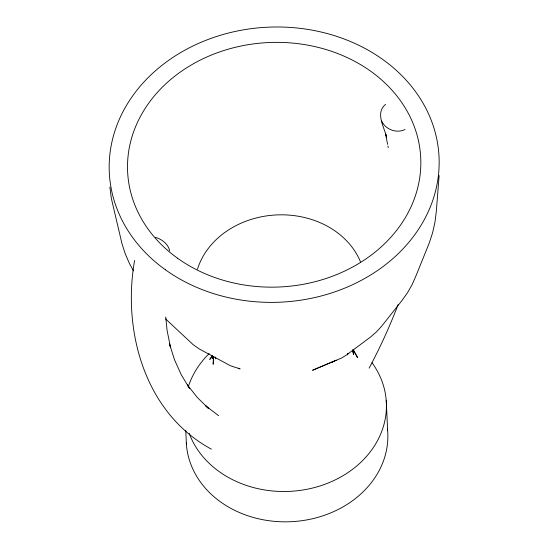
<?xml version="1.0" encoding="UTF-8"?>
<svg xmlns="http://www.w3.org/2000/svg" width="549" height="549" viewBox="0 0 549 549"><rect width="100%" height="100%" fill="white"/><g stroke="black" fill="none" stroke-linecap="round" stroke-linejoin="round"><path stroke-width="0.82" d="M213.472 356.376L213.156 364.296L213.76 356.644M439.125 175.57L436.325 211.317L434.98 222.091L432.633 232.652L429.284 242.96L416.238 275.221L412.32 284.238L407.509 292.741L401.813 300.722L381.836 325.962L376.415 331.96L370.28 337.216L346.515 354.949L341.581 358.037L312.539 370.28L336.146 360.226L331.342 362.621M134.594 260.398C122.173 330.985 144.84 413.225 211.351 449.137M212.744 356.294L212.209 358.73L212.82 357.221M398.087 304.606C389.783 326.346 380.141 347.613 369.12 368.125M212.525 355.354L209.759 359.43L212.394 356.102M385.597 104.351C374.857 112.977 384.513 127.409 386.688 137.538L385.549 133.647L387.594 144.38M404.942 129.53C396.625 133.675 385.522 129.543 381.672 121.116M155.518 237.374C161.969 239.261 168.166 244.01 169.696 250.824M238.637 368.125L240.105 368.921L230.402 365.716L199.369 349.02L193.104 344.614L165.606 318.921M218.646 415.723L205.683 405.78L208.73 408.676L197.276 397.421L187.367 384.883L189.577 388.479L181.232 374.699L174.5 359.732L169.401 343.626L170.533 347.524L167.068 330.299L165.757 317.02M353.384 350.564L357.646 357.715L353.364 349.734M133.496 270.877L129.516 263.664L125.275 253.878L121.988 243.708L111.296 198.21L109.896 187.175M215.27 357.234L215.778 358.799L215.38 357.138M352.746 351.271L353.542 354.599L352.856 349.514M387.91 146.027L388.225 147.681M386.228 400.399L387.656 430.732M185.747 430.306L186.42 444.635M197.462 269.264A85.157 71.006 -2.7 0 1 276.717 214.92A85.157 71.006 -2.7 0 1 360.487 261.866M372.05 362.786A100.865 84.114 -2.7 0 1 326.641 483.621A100.865 84.114 -2.7 0 1 189.199 433.381M188.266 386.798A100.865 84.114 -2.7 0 1 209.183 353.556M387.505 429.064A100.865 84.114 -2.7 0 1 293.64 521.55A100.865 84.114 -2.7 0 1 186.31 442.961M348.011 353.33L347.4 354.846L348.039 353.323M177.464 258.16A146.72 122.345 -2.7 0 0 418.022 186.564A146.72 122.345 -2.7 0 0 227.018 49.547A146.72 122.345 -2.7 0 0 177.464 258.16M165.379 269.765A165.057 137.641 -2.7 0 0 435.995 189.22A165.057 137.641 -2.7 0 0 221.123 35.067A165.057 137.641 -2.7 0 0 165.379 269.765"/></g></svg>
